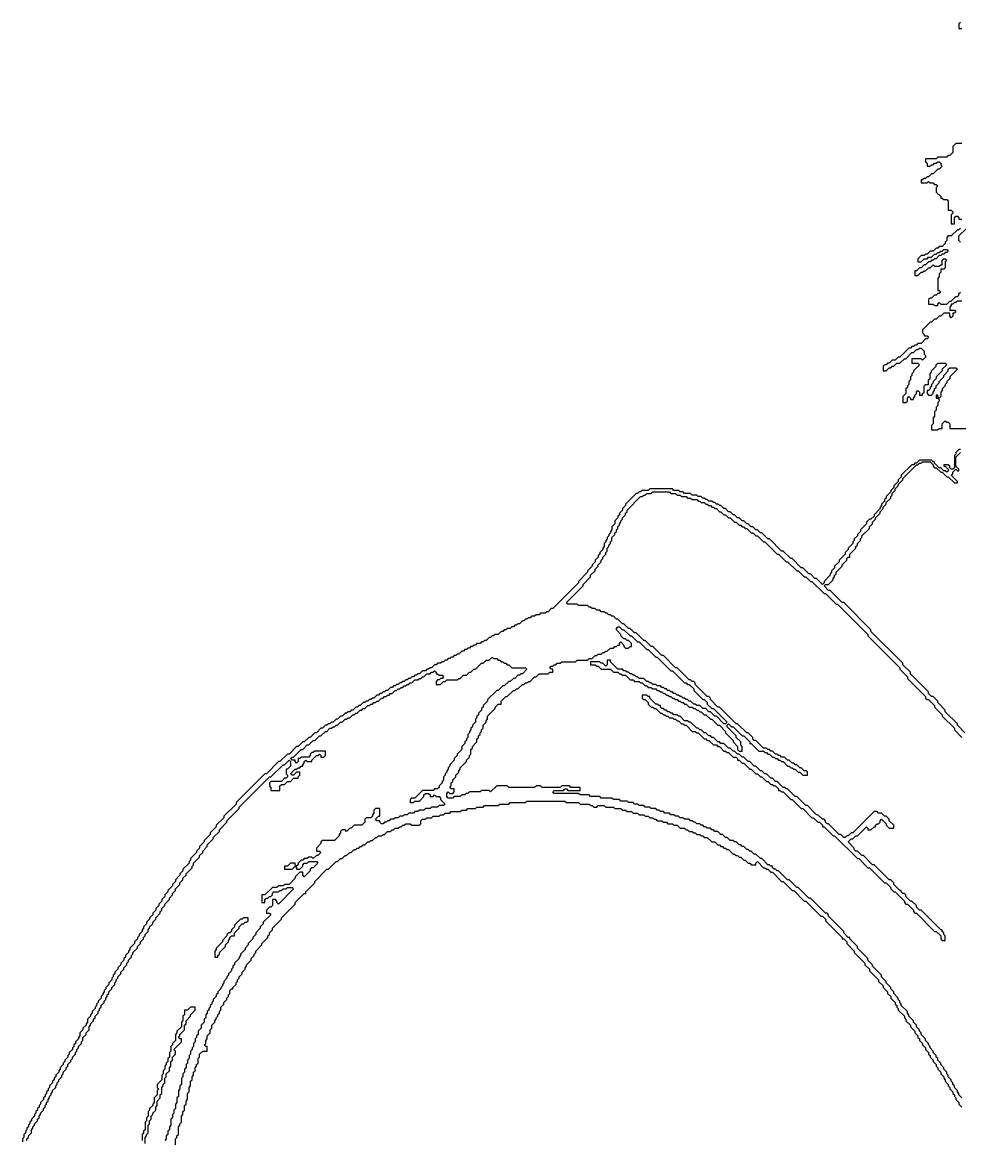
# Model space of a CAD drawing. Header units: metres. Extents: x 0 to 100, y 0 to 129.
# Drawn here: x 16.15 to 31.61, y 99.54 to 117.98 of the extents above; entities that cross this region are included whole.
import ezdxf

# ---------------------------------------------------------------- set-up
doc = ezdxf.new("R2010")
doc.units = ezdxf.units.M

msp = doc.modelspace()

# ---------------------------------------------------------------- linework, layer by layer
for points in [[(31.625, 117.975), (31.6, 117.95), (31.6, 117.875), (31.65, 117.875)], [(31.65, 115.975), (31.55, 115.975), (31.5, 115.925), (31.5, 115.825), (31.45, 115.775), (31.425, 115.775), (31.4, 115.75), (31.25, 115.75), (31.225, 115.725), (31.05, 115.725), (31.05, 115.675), (31.075, 115.65), (31.075, 115.6), (31.125, 115.6), (31.15, 115.625), (31.175, 115.625), (31.2, 115.65), (31.225, 115.65), (31.25, 115.675), (31.275, 115.675), (31.3, 115.65), (31.3, 115.625), (31.325, 115.6), (31.275, 115.55), (31.25, 115.55), (31.175, 115.475), (31.15, 115.475), (31.1, 115.425), (31.075, 115.425), (31.05, 115.4), (31.025, 115.4), (31, 115.375), (30.975, 115.375), (30.975, 115.325), (31.075, 115.325), (31.1, 115.35), (31.125, 115.325), (31.175, 115.325), (31.2, 115.3), (31.225, 115.3), (31.25, 115.275), (31.225, 115.25), (31.225, 115.175), (31.3, 115.1), (31.3, 115.075), (31.325, 115.075), (31.35, 115.05), (31.4, 115.05), (31.425, 115.025), (31.425, 114.875), (31.475, 114.875), (31.5, 114.85), (31.5, 114.825), (31.475, 114.8), (31.475, 114.65), (31.525, 114.65), (31.525, 114.75), (31.55, 114.775), (31.575, 114.775), (31.6, 114.75), (31.6, 114.725), (31.65, 114.725)], [(31.625, 114.575), (31.6, 114.55), (31.575, 114.55), (31.475, 114.45), (31.425, 114.45), (31.4, 114.425), (31.4, 114.375), (31.375, 114.35), (31.375, 114.325), (31.325, 114.275), (31.275, 114.275), (31.25, 114.25), (31.225, 114.25), (31.175, 114.2), (31.125, 114.2), (31.075, 114.15), (31.05, 114.15), (31.025, 114.125), (30.975, 114.125), (30.925, 114.075), (30.925, 114.025), (30.975, 114.025), (31.025, 114.075), (31.075, 114.075), (31.1, 114.1), (31.15, 114.1), (31.2, 114.15), (31.225, 114.15), (31.25, 114.175), (31.275, 114.175), (31.3, 114.2), (31.325, 114.2), (31.35, 114.225), (31.4, 114.225), (31.425, 114.2), (31.4, 114.175), (31.375, 114.175), (31.35, 114.15), (31.325, 114.15), (31.3, 114.125), (31.275, 114.125), (31.225, 114.075), (31.2, 114.075), (31.175, 114.05), (31.15, 114.05), (31.125, 114.025), (31.1, 114.025), (31.05, 113.975), (31.025, 113.975), (30.975, 113.925), (30.95, 113.925), (30.9, 113.875), (30.875, 113.875), (30.875, 113.8), (30.925, 113.8), (30.975, 113.85), (31, 113.85), (31.025, 113.875), (31.05, 113.875), (31.1, 113.925), (31.125, 113.925), (31.175, 113.975), (31.2, 113.95), (31.275, 113.95), (31.3, 113.975), (31.325, 113.975), (31.325, 114.05), (31.35, 114.075), (31.375, 114.075), (31.4, 114.05), (31.375, 114.025), (31.375, 113.925), (31.35, 113.9), (31.3, 113.9), (31.3, 113.85), (31.275, 113.825), (31.275, 113.775), (31.25, 113.75), (31.25, 113.55), (31.275, 113.55), (31.3, 113.525), (31.275, 113.5), (31.25, 113.5), (31.225, 113.475), (31.2, 113.475), (31.15, 113.425), (31.125, 113.425), (31.1, 113.4), (31.1, 113.325), (31.175, 113.325), (31.2, 113.3), (31.25, 113.3), (31.25, 113.325), (31.275, 113.35), (31.3, 113.325), (31.4, 113.325), (31.45, 113.375), (31.475, 113.375), (31.55, 113.45), (31.575, 113.45), (31.6, 113.475), (31.6, 113.5), (31.625, 113.525)], [(31.625, 114.35), (31.6, 114.375), (31.6, 114.45), (31.725, 114.575)], [(31.65, 113.375), (31.575, 113.375), (31.55, 113.35), (31.525, 113.35), (31.5, 113.325), (31.475, 113.325), (31.475, 113.3), (31.45, 113.275), (31.45, 113.225), (31.525, 113.225), (31.55, 113.2), (31.525, 113.175), (31.5, 113.175), (31.5, 113.125), (31.475, 113.1), (31.45, 113.125), (31.45, 113.175), (31.35, 113.175), (31.3, 113.125), (31.275, 113.125), (31.225, 113.075), (31.2, 113.075), (31.15, 113.025), (31.125, 113.025), (31, 112.9), (31, 112.85), (31.025, 112.825), (31.025, 112.8), (31.075, 112.8), (31.1, 112.775), (31.075, 112.75), (31.05, 112.75), (30.975, 112.675), (30.925, 112.675), (30.9, 112.65), (30.875, 112.65), (30.85, 112.625), (30.825, 112.625), (30.8, 112.6), (30.775, 112.6), (30.625, 112.45), (30.6, 112.45), (30.55, 112.4), (30.5, 112.4), (30.45, 112.35), (30.425, 112.35), (30.4, 112.325), (30.375, 112.325), (30.35, 112.3), (30.35, 112.225), (30.4, 112.225), (30.45, 112.275), (30.475, 112.275), (30.5, 112.3), (30.525, 112.3), (30.575, 112.35), (30.625, 112.35), (30.7, 112.425), (30.725, 112.425), (30.825, 112.525), (30.85, 112.525), (30.9, 112.575), (30.925, 112.575), (30.95, 112.6), (30.975, 112.6), (31.025, 112.55), (31.025, 112.5), (31.05, 112.475), (31.05, 112.45), (31, 112.4), (30.975, 112.425), (30.825, 112.425), (30.825, 112.35), (30.925, 112.35), (30.95, 112.325), (30.85, 112.225), (30.85, 112.2), (30.825, 112.175), (30.825, 112.15), (30.8, 112.125), (30.8, 112.075), (30.775, 112.05), (30.775, 112), (30.75, 111.975), (30.75, 111.95), (30.725, 111.925), (30.725, 111.85), (30.675, 111.8), (30.675, 111.7), (30.725, 111.7), (30.75, 111.725), (30.75, 111.775), (30.775, 111.8), (30.8, 111.775), (30.8, 111.75), (30.85, 111.75), (30.85, 111.775), (30.875, 111.8), (30.875, 111.825), (30.9, 111.85), (30.9, 111.875), (30.925, 111.9), (30.95, 111.875), (30.95, 111.825), (31, 111.825), (31, 111.85), (31.025, 111.875), (31.025, 111.975), (31.05, 112), (31.1, 112), (31.1, 112.075), (31.125, 112.1), (31.125, 112.175), (31.15, 112.2), (31.15, 112.225), (31.225, 112.3), (31.225, 112.325), (31.25, 112.35), (31.375, 112.35), (31.4, 112.325), (31.325, 112.25), (31.325, 112.225), (31.225, 112.125), (31.225, 112.1), (31.175, 112.05), (31.175, 112.025), (31.15, 112), (31.15, 111.975), (31.125, 111.95), (31.125, 111.925), (31.1, 111.9), (31.075, 111.9), (31.075, 111.85), (31.1, 111.825), (31.15, 111.825), (31.175, 111.85), (31.175, 111.875), (31.2, 111.9), (31.2, 111.925), (31.225, 111.95), (31.225, 111.975), (31.275, 112.025), (31.275, 112.05), (31.35, 112.125), (31.35, 112.15), (31.425, 112.225), (31.425, 112.25), (31.45, 112.275), (31.55, 112.275), (31.575, 112.25), (31.45, 112.125), (31.45, 112.1), (31.4, 112.05), (31.4, 112.025), (31.375, 112), (31.375, 111.975), (31.325, 111.925), (31.325, 111.9), (31.3, 111.875), (31.3, 111.8), (31.275, 111.775), (31.25, 111.8), (31.25, 111.825), (31.225, 111.825), (31.225, 111.775), (31.25, 111.775), (31.275, 111.75), (31.275, 111.725), (31.25, 111.7), (31.25, 111.65), (31.225, 111.625), (31.225, 111.575), (31.2, 111.55), (31.2, 111.475), (31.175, 111.45), (31.175, 111.35), (31.15, 111.325), (31.15, 111.25), (31.25, 111.25), (31.275, 111.275), (31.325, 111.275), (31.325, 111.35), (31.375, 111.4), (31.4, 111.375), (31.425, 111.375), (31.45, 111.35), (31.45, 111.275), (31.725, 111.275)], [(31.6, 110.925), (31.55, 110.875), (31.55, 110.85), (31.525, 110.825), (31.525, 110.625), (31.5, 110.6), (31.475, 110.6), (31.45, 110.625), (31.45, 110.65), (31.425, 110.675), (31.35, 110.675), (31.35, 110.65), (31.375, 110.65), (31.425, 110.6), (31.425, 110.575), (31.4, 110.55), (31.375, 110.575), (31.35, 110.575), (31.3, 110.625), (31.275, 110.625), (31.2, 110.7), (31.2, 110.725), (31.175, 110.725), (31.15, 110.75), (30.95, 110.75), (30.9, 110.7), (30.875, 110.7), (30.85, 110.675), (30.825, 110.675), (30.65, 110.5), (30.65, 110.475), (30.6, 110.425), (30.6, 110.4), (30.525, 110.325), (30.525, 110.3), (30.475, 110.25), (30.475, 110.225), (30.4, 110.15), (30.4, 110.125), (30.375, 110.1), (30.375, 110.075), (30.325, 110.025), (30.325, 110), (30.3, 109.975), (30.3, 109.95), (30.2, 109.85), (30.2, 109.825), (30.15, 109.775), (30.125, 109.775), (30.075, 109.725), (30.075, 109.7), (29.975, 109.6), (29.975, 109.575), (29.925, 109.525), (29.925, 109.5), (29.875, 109.45), (29.875, 109.425), (29.85, 109.4), (29.85, 109.375), (29.775, 109.3), (29.775, 109.275), (29.725, 109.225), (29.725, 109.2), (29.625, 109.1), (29.625, 109.075), (29.55, 109), (29.55, 108.975), (29.5, 108.925), (29.5, 108.9), (29.475, 108.875), (29.475, 108.85), (29.375, 108.75), (29.375, 108.725), (29.35, 108.7), (29.25, 108.8), (29.225, 108.8), (29.15, 108.875), (29.125, 108.875), (29.025, 108.975), (29, 108.975), (28.85, 109.125), (28.825, 109.125), (28.7, 109.25), (28.675, 109.25), (28.475, 109.45), (28.45, 109.45), (28.35, 109.55), (28.325, 109.55), (28.275, 109.6), (28.25, 109.6), (28.2, 109.65), (28.175, 109.65), (28.125, 109.7), (28.1, 109.7), (28.05, 109.75), (28.025, 109.75), (27.975, 109.8), (27.95, 109.8), (27.9, 109.85), (27.875, 109.85), (27.825, 109.9), (27.8, 109.9), (27.75, 109.95), (27.725, 109.95), (27.675, 110), (27.65, 110), (27.625, 110.025), (27.6, 110.025), (27.575, 110.05), (27.55, 110.05), (27.525, 110.075), (27.475, 110.075), (27.45, 110.1), (27.425, 110.1), (27.4, 110.125), (27.375, 110.125), (27.35, 110.15), (27.3, 110.15), (27.275, 110.175), (27.2, 110.175), (27.175, 110.2), (27.075, 110.2), (27.05, 110.225), (27, 110.225), (26.975, 110.25), (26.9, 110.25), (26.875, 110.275), (26.5, 110.275), (26.475, 110.25), (26.375, 110.25), (26.35, 110.225), (26.325, 110.225), (26.3, 110.2), (26.275, 110.2), (26.1, 110.025), (26.1, 110), (26.05, 109.95), (26.05, 109.925), (26, 109.875), (26, 109.85), (25.975, 109.825), (25.975, 109.8), (25.925, 109.75), (25.925, 109.7), (25.875, 109.65), (25.875, 109.6), (25.85, 109.575), (25.85, 109.55), (25.825, 109.525), (25.825, 109.5), (25.8, 109.475), (25.8, 109.45), (25.775, 109.425), (25.775, 109.4), (25.75, 109.375), (25.75, 109.325), (25.725, 109.3), (25.725, 109.275), (25.675, 109.225), (25.675, 109.2), (25.65, 109.175), (25.65, 109.15), (25.6, 109.1), (25.6, 109.075), (25.55, 109.025), (25.55, 109), (25.475, 108.925), (25.475, 108.9), (25.325, 108.75), (25.325, 108.725), (24.9, 108.3), (24.875, 108.3), (24.825, 108.25), (24.8, 108.25), (24.775, 108.225), (24.7, 108.225), (24.675, 108.2), (24.625, 108.2), (24.6, 108.175), (24.55, 108.175), (24.525, 108.15), (24.5, 108.15), (24.475, 108.125), (24.45, 108.125), (24.425, 108.1), (24.4, 108.1), (24.35, 108.05), (24.325, 108.05), (24.3, 108.025), (24.275, 108.025), (24.25, 108), (24.225, 108), (24.2, 107.975), (24.15, 107.975), (24.125, 107.95), (24.1, 107.95), (24.075, 107.925), (24.05, 107.925), (24, 107.875), (23.95, 107.875), (23.925, 107.85), (23.9, 107.85), (23.875, 107.825), (23.85, 107.825), (23.8, 107.775), (23.775, 107.775), (23.75, 107.75), (23.725, 107.75), (23.7, 107.725), (23.65, 107.725), (23.625, 107.7), (23.6, 107.7), (23.575, 107.675), (23.55, 107.675), (23.525, 107.65), (23.5, 107.65), (23.475, 107.625), (23.45, 107.625), (23.425, 107.6), (23.4, 107.6), (23.35, 107.55), (23.325, 107.55), (23.3, 107.525), (23.275, 107.525), (23.25, 107.5), (23.225, 107.5), (23.2, 107.475), (23.175, 107.475), (23.15, 107.45), (23.125, 107.45), (23.1, 107.425), (23.075, 107.425), (23.05, 107.4), (23, 107.4), (22.975, 107.375), (22.95, 107.375), (22.9, 107.325), (22.875, 107.325), (22.85, 107.3), (22.825, 107.3), (22.8, 107.275), (22.75, 107.275), (22.7, 107.225), (22.675, 107.225), (22.65, 107.2), (22.625, 107.2), (22.6, 107.175), (22.575, 107.175), (22.55, 107.15), (22.525, 107.15), (22.5, 107.125), (22.475, 107.125), (22.45, 107.1), (22.425, 107.1), (22.4, 107.075), (22.375, 107.075), (22.35, 107.05), (22.325, 107.05), (22.3, 107.025), (22.275, 107.025), (22.25, 107), (22.225, 107), (22.175, 106.95), (22.15, 106.95), (22.125, 106.925), (22.1, 106.925), (22.075, 106.9), (22.05, 106.9), (22.025, 106.875), (22, 106.875), (21.95, 106.825), (21.925, 106.825), (21.9, 106.8), (21.875, 106.8), (21.85, 106.775), (21.825, 106.775), (21.8, 106.75), (21.775, 106.75), (21.725, 106.7), (21.7, 106.7), (21.675, 106.675), (21.65, 106.675), (21.6, 106.625), (21.575, 106.625), (21.55, 106.6), (21.525, 106.6), (21.5, 106.575), (21.475, 106.575), (21.425, 106.525), (21.4, 106.525), (21.35, 106.475), (21.325, 106.475), (21.275, 106.425), (21.25, 106.425), (21.225, 106.4), (21.2, 106.4), (21.175, 106.375), (21.15, 106.375), (21.1, 106.325), (21.075, 106.325), (21, 106.25), (20.975, 106.25), (20.9, 106.175), (20.875, 106.175), (20.8, 106.1), (20.775, 106.1), (20.7, 106.025), (20.675, 106.025), (20.55, 105.9), (20.525, 105.9), (20.4, 105.775), (20.375, 105.775), (20.175, 105.575), (20.15, 105.575), (19.675, 105.1), (19.675, 105.075), (19.475, 104.875), (19.475, 104.85), (19.35, 104.725), (19.35, 104.7), (19.25, 104.6), (19.25, 104.575), (19.15, 104.475), (19.15, 104.45), (19.075, 104.375), (19.075, 104.35), (19.025, 104.3), (19.025, 104.275), (18.925, 104.175), (18.925, 104.15), (18.9, 104.125), (18.9, 104.1), (18.8, 104), (18.8, 103.975), (18.75, 103.925), (18.75, 103.9), (18.675, 103.825), (18.675, 103.8), (18.625, 103.75), (18.625, 103.725), (18.55, 103.65), (18.55, 103.625), (18.5, 103.575), (18.5, 103.55), (18.45, 103.5), (18.45, 103.475), (18.4, 103.425), (18.4, 103.4), (18.35, 103.35), (18.35, 103.325), (18.3, 103.275), (18.3, 103.25), (18.25, 103.2), (18.25, 103.175), (18.2, 103.125), (18.2, 103.1), (18.15, 103.05), (18.15, 103.025), (18.125, 103), (18.125, 102.975), (18.075, 102.925), (18.075, 102.9), (18.05, 102.875), (18.05, 102.85), (18, 102.8), (18, 102.775), (17.925, 102.7), (17.925, 102.675), (17.9, 102.65), (17.9, 102.625), (17.85, 102.575), (17.85, 102.55), (17.825, 102.525), (17.825, 102.5), (17.775, 102.45), (17.775, 102.425), (17.725, 102.375), (17.725, 102.35), (17.675, 102.3), (17.675, 102.275), (17.65, 102.25), (17.65, 102.225), (17.625, 102.2), (17.625, 102.175), (17.575, 102.125), (17.575, 102.1), (17.525, 102.05), (17.525, 102.025), (17.5, 102), (17.5, 101.975), (17.475, 101.95), (17.475, 101.925), (17.45, 101.9), (17.45, 101.875), (17.4, 101.825), (17.4, 101.8), (17.375, 101.775), (17.375, 101.75), (17.35, 101.725), (17.35, 101.7), (17.3, 101.65), (17.3, 101.625), (17.275, 101.6), (17.275, 101.575), (17.225, 101.525), (17.225, 101.475), (17.2, 101.45), (17.2, 101.425), (17.15, 101.375), (17.15, 101.35), (17.1, 101.3), (17.1, 101.25), (17.075, 101.225), (17.075, 101.2), (17.025, 101.15), (17.025, 101.125), (17, 101.1), (17, 101.075), (16.975, 101.05), (16.975, 101.025), (16.925, 100.975), (16.925, 100.95), (16.9, 100.925), (16.9, 100.9), (16.85, 100.85), (16.85, 100.825), (16.825, 100.8), (16.825, 100.775), (16.775, 100.725), (16.775, 100.7), (16.75, 100.675), (16.75, 100.65), (16.7, 100.6), (16.7, 100.575), (16.675, 100.55), (16.675, 100.525), (16.65, 100.5), (16.65, 100.475), (16.6, 100.425), (16.6, 100.4), (16.575, 100.375), (16.575, 100.35), (16.55, 100.325), (16.55, 100.3), (16.525, 100.275), (16.525, 100.25), (16.5, 100.225), (16.5, 100.2), (16.45, 100.15), (16.45, 100.125), (16.425, 100.1), (16.425, 100.075), (16.4, 100.05), (16.4, 100.025), (16.375, 100), (16.375, 99.975), (16.35, 99.95), (16.35, 99.925), (16.3, 99.875), (16.3, 99.85), (16.275, 99.825), (16.275, 99.8), (16.25, 99.775), (16.25, 99.75), (16.225, 99.725), (16.225, 99.7), (16.2, 99.675), (16.2, 99.65), (16.175, 99.625), (16.175, 99.575), (16.15, 99.55), (16.15, 99.5)], [(31.7, 106.25), (31.575, 106.375), (31.575, 106.4), (31.375, 106.6), (31.375, 106.625), (31.25, 106.75), (31.25, 106.775), (31.175, 106.85), (31.15, 106.85), (31.1, 106.9), (31.1, 106.925), (30.8, 107.225), (30.8, 107.25), (30.675, 107.375), (30.675, 107.4), (30.15, 107.925), (30.15, 107.95), (29.7, 108.4), (29.675, 108.4), (29.475, 108.6), (29.45, 108.6), (29.375, 108.675), (29.4, 108.7), (29.45, 108.7), (29.525, 108.775), (29.525, 108.8), (29.55, 108.825), (29.55, 108.85), (29.575, 108.875), (29.575, 108.9), (29.675, 109), (29.675, 109.025), (29.75, 109.1), (29.75, 109.125), (29.775, 109.15), (29.8, 109.15), (29.8, 109.2), (29.9, 109.3), (29.9, 109.325), (29.925, 109.35), (29.925, 109.375), (29.975, 109.425), (29.975, 109.45), (30, 109.475), (30, 109.5), (30.125, 109.625), (30.125, 109.65), (30.175, 109.7), (30.175, 109.725), (30.225, 109.775), (30.225, 109.8), (30.3, 109.875), (30.3, 109.9), (30.35, 109.95), (30.35, 109.975), (30.4, 110.025), (30.4, 110.05), (30.475, 110.125), (30.475, 110.15), (30.5, 110.175), (30.5, 110.2), (30.55, 110.25), (30.55, 110.275), (30.6, 110.325), (30.6, 110.35), (30.675, 110.425), (30.675, 110.45), (30.9, 110.675), (30.925, 110.675), (30.95, 110.7), (30.975, 110.7), (31, 110.725), (31.125, 110.725), (31.175, 110.675), (31.175, 110.65), (31.2, 110.625), (31.225, 110.625), (31.3, 110.55), (31.325, 110.55), (31.4, 110.475), (31.425, 110.475), (31.525, 110.375), (31.575, 110.375), (31.575, 110.4), (31.475, 110.5), (31.5, 110.525), (31.5, 110.55), (31.55, 110.6), (31.575, 110.575), (31.6, 110.575), (31.6, 110.6), (31.55, 110.65), (31.55, 110.8), (31.625, 110.875)], [(31.625, 110.925), (31.6, 110.925)], [(31.65, 100.225), (31.6, 100.275), (31.6, 100.3), (31.575, 100.325), (31.575, 100.35), (31.525, 100.4), (31.525, 100.425), (31.5, 100.45), (31.5, 100.475), (31.475, 100.5), (31.475, 100.525), (31.425, 100.575), (31.425, 100.6), (31.4, 100.625), (31.4, 100.65), (31.35, 100.7), (31.35, 100.725), (31.3, 100.775), (31.3, 100.8), (31.25, 100.85), (31.25, 100.875), (31.225, 100.9), (31.225, 100.925), (31.175, 100.975), (31.175, 101), (31.125, 101.05), (31.125, 101.075), (31.1, 101.1), (31.1, 101.125), (31.05, 101.175), (31.05, 101.2), (30.975, 101.275), (30.975, 101.3), (30.95, 101.325), (30.95, 101.35), (30.9, 101.4), (30.9, 101.425), (30.85, 101.475), (30.85, 101.5), (30.775, 101.575), (30.775, 101.6), (30.75, 101.625), (30.75, 101.65), (30.65, 101.75), (30.65, 101.775), (30.625, 101.8), (30.625, 101.825), (30.6, 101.85), (30.6, 101.875), (30.525, 101.95), (30.525, 101.975), (30.475, 102.025), (30.475, 102.05), (30.4, 102.125), (30.4, 102.15), (30.325, 102.225), (30.325, 102.25), (30.175, 102.4), (30.175, 102.425), (30.1, 102.5), (30.1, 102.525), (29.925, 102.7), (29.925, 102.725), (29.8, 102.85), (29.8, 102.875), (29.775, 102.875), (29.7, 102.95), (29.7, 102.975), (29.45, 103.225), (29.45, 103.25), (29.425, 103.275), (29.4, 103.275), (29.15, 103.525), (29.125, 103.525), (28.95, 103.7), (28.925, 103.7), (28.8, 103.825), (28.775, 103.825), (28.625, 103.975), (28.6, 103.975), (28.575, 104), (28.55, 104), (28.525, 104.025), (28.525, 104.05), (28.5, 104.05), (28.475, 104.075), (28.45, 104.075), (28.35, 104.175), (28.325, 104.175), (28.25, 104.25), (28.225, 104.25), (28.175, 104.3), (28.15, 104.3), (28.125, 104.325), (28.1, 104.325), (28.05, 104.375), (28.025, 104.375), (28, 104.4), (27.975, 104.4), (27.925, 104.45), (27.9, 104.45), (27.875, 104.475), (27.825, 104.475), (27.775, 104.525), (27.75, 104.525), (27.7, 104.575), (27.675, 104.575), (27.625, 104.625), (27.575, 104.625), (27.55, 104.65), (27.525, 104.65), (27.5, 104.675), (27.45, 104.675), (27.425, 104.7), (27.4, 104.7), (27.375, 104.725), (27.35, 104.725), (27.325, 104.75), (27.275, 104.75), (27.25, 104.775), (27.225, 104.775), (27.2, 104.8), (27.175, 104.8), (27.15, 104.825), (27.075, 104.825), (27.05, 104.85), (27, 104.85), (26.975, 104.875), (26.925, 104.875), (26.9, 104.9), (26.85, 104.9), (26.825, 104.925), (26.75, 104.925), (26.725, 104.95), (26.675, 104.95), (26.65, 104.975), (26.625, 104.975), (26.6, 105), (26.525, 105), (26.5, 105.025), (26.425, 105.025), (26.4, 105.05), (26.325, 105.05), (26.3, 105.075), (26.25, 105.075), (26.225, 105.1), (26.15, 105.1), (26.125, 105.125), (26.025, 105.125), (26, 105.15), (25.9, 105.15), (25.875, 105.175), (25.7, 105.175), (25.675, 105.2), (25.525, 105.2), (25.5, 105.225), (25.35, 105.225), (25.325, 105.25), (24.925, 105.25), (24.9, 105.275), (24.925, 105.3), (25.075, 105.3), (25.1, 105.325), (25.125, 105.325), (25.15, 105.3), (25.35, 105.3), (25.35, 105.35), (25.2, 105.35), (25.175, 105.375), (25.05, 105.375), (25.025, 105.35), (24.725, 105.35), (24.7, 105.375), (24.625, 105.375), (24.6, 105.35), (24.175, 105.35), (24.15, 105.375), (23.975, 105.375), (23.875, 105.275), (23.85, 105.3), (23.725, 105.3), (23.7, 105.275), (23.525, 105.275), (23.5, 105.25), (23.475, 105.25), (23.45, 105.225), (23.4, 105.225), (23.375, 105.2), (23.275, 105.2), (23.25, 105.175), (23.175, 105.175), (23.15, 105.2), (23.15, 105.25), (23.175, 105.275), (23.2, 105.25), (23.25, 105.25), (23.275, 105.275), (23.275, 105.325), (23.225, 105.325), (23.2, 105.35), (23.225, 105.375), (23.225, 105.425), (23.25, 105.45), (23.25, 105.475), (23.3, 105.525), (23.3, 105.55), (23.35, 105.6), (23.35, 105.625), (23.375, 105.65), (23.375, 105.675), (23.475, 105.775), (23.475, 105.8), (23.525, 105.85), (23.525, 105.875), (23.55, 105.9), (23.55, 105.975), (23.575, 106), (23.575, 106.025), (23.65, 106.1), (23.65, 106.15), (23.675, 106.175), (23.675, 106.2), (23.7, 106.225), (23.7, 106.25), (23.725, 106.275), (23.725, 106.3), (23.75, 106.325), (23.75, 106.375), (23.8, 106.425), (23.8, 106.45), (23.825, 106.475), (23.825, 106.525), (23.95, 106.65), (23.95, 106.675), (24, 106.725), (24.05, 106.725), (24.05, 106.775), (24.125, 106.85), (24.15, 106.85), (24.25, 106.95), (24.275, 106.95), (24.3, 106.975), (24.325, 106.975), (24.4, 107.05), (24.425, 107.05), (24.45, 107.075), (24.475, 107.075), (24.5, 107.1), (24.525, 107.1), (24.6, 107.175), (24.625, 107.175), (24.675, 107.225), (24.825, 107.225), (24.85, 107.25), (24.9, 107.25), (24.9, 107.3), (24.875, 107.3), (24.85, 107.325), (24.875, 107.35), (24.9, 107.35), (24.925, 107.375), (24.95, 107.375), (24.975, 107.4), (25.025, 107.4), (25.05, 107.425), (25.275, 107.425), (25.3, 107.45), (25.475, 107.45), (25.5, 107.475), (25.55, 107.475), (25.6, 107.525), (25.625, 107.525), (25.65, 107.55), (25.7, 107.55), (25.725, 107.575), (25.75, 107.575), (25.775, 107.6), (25.8, 107.6), (25.85, 107.65), (25.9, 107.65), (25.925, 107.675), (25.95, 107.675), (25.975, 107.7), (26, 107.7), (26, 107.725), (26.025, 107.75), (26.075, 107.7), (26.075, 107.675), (26.1, 107.65), (26.15, 107.65), (26.175, 107.675), (26.2, 107.675), (26.2, 107.725), (26.15, 107.775), (26.125, 107.775), (26.1, 107.8), (26.075, 107.8), (26.025, 107.85), (26.025, 107.875), (25.95, 107.95), (25.95, 107.975), (25.975, 108), (26, 108), (26.05, 107.95), (26.075, 107.95), (26.175, 107.85), (26.2, 107.85), (26.3, 107.75), (26.325, 107.75), (26.45, 107.625), (26.475, 107.625), (26.6, 107.5), (26.625, 107.5), (26.85, 107.275), (26.875, 107.275), (27.075, 107.075), (27.1, 107.075), (27.125, 107.05), (27.15, 107.05), (27.225, 106.975), (27.225, 106.95), (27.375, 106.8), (27.4, 106.8), (27.45, 106.75), (27.45, 106.725), (27.525, 106.65), (27.55, 106.65), (27.775, 106.425), (27.75, 106.4), (27.725, 106.4), (27.6, 106.525), (27.575, 106.525), (27.5, 106.6), (27.475, 106.6), (27.425, 106.65), (27.375, 106.65), (27.325, 106.7), (27.275, 106.7), (27.25, 106.725), (27.225, 106.725), (27.175, 106.775), (27.15, 106.775), (27.125, 106.8), (27.1, 106.8), (27.075, 106.825), (27.05, 106.825), (27.025, 106.85), (27, 106.85), (26.975, 106.875), (26.95, 106.875), (26.925, 106.9), (26.9, 106.9), (26.875, 106.925), (26.85, 106.925), (26.825, 106.95), (26.8, 106.95), (26.775, 106.975), (26.75, 106.975), (26.725, 107), (26.7, 107), (26.675, 107.025), (26.625, 107.025), (26.6, 107.05), (26.55, 107.05), (26.525, 107.075), (26.5, 107.075), (26.475, 107.1), (26.45, 107.1), (26.4, 107.15), (26.325, 107.15), (26.3, 107.175), (26.275, 107.175), (26.25, 107.2), (26.225, 107.2), (26.2, 107.225), (26.175, 107.225), (26.15, 107.25), (26.125, 107.25), (26.1, 107.275), (26.075, 107.275), (26.05, 107.3), (25.975, 107.3), (25.85, 107.425), (25.85, 107.45), (25.8, 107.45), (25.8, 107.375), (25.775, 107.35), (25.725, 107.4), (25.7, 107.4), (25.675, 107.425), (25.525, 107.425), (25.525, 107.375), (25.6, 107.375), (25.625, 107.35), (25.65, 107.35), (25.7, 107.3), (25.85, 107.3), (25.9, 107.25), (25.975, 107.25), (26, 107.225), (26.025, 107.225), (26.05, 107.2), (26.1, 107.2), (26.175, 107.125), (26.225, 107.125), (26.25, 107.1), (26.325, 107.1), (26.35, 107.075), (26.375, 107.075), (26.425, 107.025), (26.45, 107.025), (26.475, 107), (26.525, 107), (26.55, 106.975), (26.6, 106.975), (26.625, 106.95), (26.65, 106.95), (26.675, 106.925), (26.7, 106.925), (26.725, 106.9), (26.75, 106.9), (26.775, 106.875), (26.8, 106.875), (26.825, 106.85), (26.85, 106.85), (26.875, 106.825), (26.9, 106.825), (26.925, 106.8), (26.95, 106.8), (26.975, 106.775), (27, 106.775), (27.025, 106.75), (27.05, 106.75), (27.075, 106.725), (27.1, 106.725), (27.15, 106.675), (27.2, 106.675), (27.225, 106.65), (27.25, 106.65), (27.275, 106.625), (27.3, 106.625), (27.325, 106.6), (27.35, 106.6), (27.4, 106.55), (27.425, 106.55), (27.5, 106.475), (27.525, 106.475), (27.625, 106.375), (27.65, 106.375), (27.75, 106.275), (27.75, 106.25), (27.875, 106.125), (27.875, 106.1), (27.95, 106.025), (27.95, 105.975), (27.975, 105.95), (28.025, 105.95), (28.025, 106.025), (28, 106.05), (28, 106.1), (27.925, 106.175), (27.925, 106.2), (27.775, 106.35), (27.775, 106.375), (27.8, 106.4), (27.85, 106.35), (27.875, 106.35), (28.025, 106.2), (28.05, 106.2), (28.15, 106.1), (28.15, 106.075), (28.175, 106.075), (28.3, 105.95), (28.375, 105.95), (28.4, 105.925), (28.425, 105.925), (28.45, 105.9), (28.475, 105.9), (28.525, 105.85), (28.55, 105.85), (28.575, 105.825), (28.6, 105.825), (28.625, 105.8), (28.65, 105.8), (28.675, 105.775), (28.7, 105.775), (28.775, 105.7), (28.8, 105.7), (28.825, 105.675), (28.85, 105.675), (28.875, 105.65), (28.9, 105.65), (28.95, 105.6), (28.975, 105.6), (29.025, 105.55), (29.1, 105.55), (29.1, 105.6), (29.075, 105.625), (29.05, 105.625), (29, 105.675), (28.975, 105.675), (28.925, 105.725), (28.9, 105.725), (28.875, 105.75), (28.85, 105.75), (28.8, 105.8), (28.775, 105.8), (28.725, 105.85), (28.675, 105.85), (28.65, 105.875), (28.625, 105.875), (28.6, 105.9), (28.575, 105.9), (28.525, 105.95), (28.5, 105.95), (28.475, 105.975), (28.45, 105.975), (28.425, 106), (28.375, 106), (28.25, 106.125), (28.225, 106.125), (28.2, 106.15), (28.2, 106.175), (28.125, 106.25), (28.1, 106.25), (27.95, 106.4), (27.925, 106.4), (27.65, 106.675), (27.625, 106.675), (27.5, 106.8), (27.5, 106.825), (27.475, 106.85), (27.45, 106.85), (27.25, 107.05), (27.25, 107.075), (27.225, 107.1), (27.2, 107.1), (27.175, 107.125), (27.15, 107.125), (26.95, 107.325), (26.925, 107.325), (26.725, 107.525), (26.7, 107.525), (26.55, 107.675), (26.525, 107.675), (26.425, 107.775), (26.4, 107.775), (26.275, 107.9), (26.25, 107.9), (26.175, 107.975), (26.15, 107.975), (26.075, 108.05), (26.05, 108.05), (25.975, 108.125), (25.95, 108.125), (25.9, 108.175), (25.875, 108.175), (25.85, 108.2), (25.825, 108.2), (25.8, 108.225), (25.775, 108.225), (25.75, 108.25), (25.7, 108.25), (25.675, 108.275), (25.625, 108.275), (25.6, 108.3), (25.55, 108.3), (25.525, 108.325), (25.5, 108.325), (25.475, 108.35), (25.325, 108.35), (25.3, 108.375), (25.15, 108.375), (25.125, 108.4), (25.4, 108.675), (25.4, 108.7), (25.525, 108.825), (25.525, 108.85), (25.6, 108.925), (25.6, 108.95), (25.65, 109), (25.65, 109.025), (25.7, 109.075), (25.7, 109.1), (25.725, 109.125), (25.725, 109.15), (25.775, 109.2), (25.775, 109.225), (25.8, 109.25), (25.8, 109.3), (25.825, 109.325), (25.825, 109.35), (25.85, 109.375), (25.85, 109.4), (25.875, 109.425), (25.875, 109.475), (25.925, 109.525), (25.925, 109.55), (25.95, 109.575), (25.95, 109.6), (25.975, 109.625), (25.975, 109.65), (26, 109.675), (26, 109.7), (26.025, 109.725), (26.025, 109.75), (26.05, 109.775), (26.05, 109.8), (26.1, 109.85), (26.1, 109.875), (26.125, 109.9), (26.125, 109.925), (26.35, 110.15), (26.375, 110.15), (26.4, 110.175), (26.425, 110.175), (26.45, 110.2), (26.525, 110.2), (26.55, 110.225), (26.825, 110.225), (26.85, 110.2), (26.925, 110.2), (26.95, 110.175), (27, 110.175), (27.025, 110.15), (27.1, 110.15), (27.125, 110.125), (27.175, 110.125), (27.2, 110.1), (27.275, 110.1), (27.3, 110.075), (27.325, 110.075), (27.35, 110.05), (27.4, 110.05), (27.425, 110.025), (27.45, 110.025), (27.475, 110), (27.5, 110), (27.525, 109.975), (27.55, 109.975), (27.575, 109.95), (27.6, 109.95), (27.65, 109.9), (27.675, 109.9), (27.725, 109.85), (27.75, 109.85), (27.8, 109.8), (27.825, 109.8), (27.9, 109.725), (27.925, 109.725), (27.975, 109.675), (28, 109.675), (28.025, 109.65), (28.05, 109.65), (28.075, 109.625), (28.1, 109.625), (28.175, 109.55), (28.2, 109.55), (28.25, 109.5), (28.275, 109.5), (28.375, 109.4), (28.4, 109.4), (28.6, 109.2), (28.625, 109.2), (28.75, 109.075), (28.775, 109.075), (28.925, 108.925), (28.95, 108.925), (29.05, 108.825), (29.075, 108.825), (29.15, 108.75), (29.175, 108.75), (29.375, 108.55), (29.4, 108.55), (29.575, 108.375), (29.6, 108.375), (30.1, 107.875), (30.1, 107.85), (30.625, 107.325), (30.625, 107.3), (30.75, 107.175), (30.75, 107.15), (31.05, 106.85), (31.05, 106.825), (31.075, 106.8), (31.1, 106.8), (31.2, 106.7), (31.2, 106.675), (31.325, 106.55), (31.325, 106.525), (31.525, 106.325), (31.525, 106.3), (31.65, 106.175)], [(16.225, 99.525), (16.225, 99.55), (16.25, 99.575), (16.25, 99.6), (16.3, 99.65), (16.3, 99.7), (16.325, 99.725), (16.325, 99.75), (16.35, 99.775), (16.35, 99.8), (16.4, 99.85), (16.4, 99.875), (16.425, 99.9), (16.425, 99.925), (16.45, 99.95), (16.45, 99.975), (16.5, 100.025), (16.5, 100.05), (16.525, 100.075), (16.525, 100.1), (16.55, 100.125), (16.55, 100.15), (16.575, 100.175), (16.575, 100.2), (16.6, 100.225), (16.6, 100.25), (16.625, 100.275), (16.625, 100.3), (16.65, 100.325), (16.65, 100.35), (16.7, 100.4), (16.7, 100.425), (16.725, 100.45), (16.725, 100.475), (16.75, 100.5), (16.75, 100.525), (16.8, 100.575), (16.8, 100.6), (16.825, 100.625), (16.825, 100.65), (16.875, 100.7), (16.875, 100.725), (16.9, 100.75), (16.9, 100.775), (16.95, 100.825), (16.95, 100.85), (16.975, 100.875), (16.975, 100.9), (17.025, 100.95), (17.025, 100.975), (17.05, 101), (17.05, 101.025), (17.075, 101.05), (17.075, 101.075), (17.125, 101.125), (17.125, 101.15), (17.15, 101.175), (17.15, 101.225), (17.2, 101.275), (17.2, 101.3), (17.25, 101.35), (17.25, 101.4), (17.275, 101.425), (17.275, 101.45), (17.325, 101.5), (17.325, 101.525), (17.35, 101.55), (17.35, 101.575), (17.4, 101.625), (17.4, 101.65), (17.425, 101.675), (17.425, 101.7), (17.45, 101.725), (17.45, 101.75), (17.5, 101.8), (17.5, 101.825), (17.525, 101.85), (17.525, 101.875), (17.55, 101.9), (17.55, 101.925), (17.575, 101.95), (17.575, 101.975), (17.625, 102.025), (17.625, 102.05), (17.675, 102.1), (17.675, 102.125), (17.7, 102.15), (17.7, 102.175), (17.725, 102.2), (17.725, 102.225), (17.775, 102.275), (17.775, 102.3), (17.825, 102.35), (17.825, 102.375), (17.875, 102.425), (17.875, 102.45), (17.9, 102.475), (17.9, 102.5), (17.95, 102.55), (17.95, 102.575), (17.975, 102.6), (17.975, 102.625), (18.05, 102.7), (18.05, 102.725), (18.1, 102.775), (18.1, 102.8), (18.15, 102.85), (18.15, 102.875), (18.175, 102.9), (18.175, 102.925), (18.225, 102.975), (18.225, 103), (18.25, 103.025), (18.25, 103.05), (18.3, 103.1), (18.3, 103.125), (18.35, 103.175), (18.35, 103.2), (18.425, 103.275), (18.425, 103.3), (18.45, 103.325), (18.45, 103.35), (18.5, 103.4), (18.5, 103.425), (18.575, 103.5), (18.575, 103.525), (18.625, 103.575), (18.625, 103.6), (18.675, 103.65), (18.675, 103.675), (18.75, 103.75), (18.75, 103.775), (18.8, 103.825), (18.8, 103.85), (18.85, 103.9), (18.85, 103.925), (18.95, 104.025), (18.95, 104.05), (18.975, 104.075), (18.975, 104.1), (19.075, 104.2), (19.075, 104.225), (19.125, 104.275), (19.125, 104.3), (19.2, 104.375), (19.2, 104.4), (19.3, 104.5), (19.3, 104.525), (19.4, 104.625), (19.4, 104.65), (19.525, 104.775), (19.525, 104.8), (19.725, 105), (19.725, 105.025), (20.225, 105.525), (20.25, 105.525), (20.45, 105.725), (20.475, 105.725), (20.55, 105.8), (20.575, 105.775), (20.575, 105.7), (20.525, 105.65), (20.5, 105.65), (20.5, 105.575), (20.525, 105.55), (20.525, 105.525), (20.5, 105.5), (20.475, 105.5), (20.425, 105.45), (20.25, 105.45), (20.225, 105.425), (20.225, 105.375), (20.25, 105.35), (20.25, 105.3), (20.4, 105.3), (20.4, 105.375), (20.425, 105.4), (20.475, 105.4), (20.525, 105.45), (20.575, 105.45), (20.625, 105.5), (20.7, 105.5), (20.7, 105.525), (20.725, 105.55), (20.725, 105.6), (20.675, 105.6), (20.625, 105.55), (20.6, 105.55), (20.575, 105.575), (20.65, 105.65), (20.675, 105.65), (20.7, 105.675), (20.725, 105.675), (20.75, 105.7), (20.775, 105.7), (20.775, 105.725), (20.8, 105.75), (20.8, 105.775), (20.825, 105.8), (20.85, 105.775), (20.925, 105.775), (20.925, 105.8), (21, 105.875), (21.025, 105.875), (21.05, 105.9), (21.075, 105.875), (21.075, 105.85), (21.125, 105.85), (21.15, 105.875), (21.15, 105.95), (20.975, 105.95), (20.95, 105.925), (20.925, 105.925), (20.9, 105.9), (20.9, 105.875), (20.875, 105.85), (20.75, 105.85), (20.725, 105.825), (20.7, 105.825), (20.7, 105.775), (20.675, 105.75), (20.65, 105.775), (20.65, 105.8), (20.6, 105.8), (20.575, 105.825), (20.6, 105.85), (20.625, 105.85), (20.75, 105.975), (20.775, 105.975), (20.85, 106.05), (20.875, 106.05), (20.95, 106.125), (20.975, 106.125), (21.05, 106.2), (21.075, 106.2), (21.15, 106.275), (21.175, 106.275), (21.225, 106.325), (21.25, 106.325), (21.275, 106.35), (21.3, 106.35), (21.325, 106.375), (21.35, 106.375), (21.4, 106.425), (21.425, 106.425), (21.475, 106.475), (21.5, 106.475), (21.525, 106.5), (21.55, 106.5), (21.6, 106.55), (21.625, 106.55), (21.65, 106.575), (21.675, 106.575), (21.725, 106.625), (21.75, 106.625), (21.775, 106.65), (21.8, 106.65), (21.85, 106.7), (21.875, 106.7), (21.9, 106.725), (21.925, 106.725), (21.95, 106.75), (21.975, 106.75), (22, 106.775), (22.025, 106.775), (22.075, 106.825), (22.1, 106.825), (22.125, 106.85), (22.15, 106.85), (22.175, 106.875), (22.2, 106.875), (22.225, 106.9), (22.25, 106.9), (22.3, 106.95), (22.325, 106.95), (22.35, 106.975), (22.375, 106.975), (22.4, 107), (22.425, 107), (22.45, 107.025), (22.475, 107.025), (22.5, 107.05), (22.525, 107.05), (22.55, 107.075), (22.575, 107.075), (22.625, 107.125), (22.675, 107.125), (22.7, 107.15), (22.725, 107.15), (22.75, 107.175), (22.775, 107.175), (22.825, 107.225), (22.875, 107.225), (22.9, 107.25), (22.925, 107.25), (22.95, 107.275), (22.975, 107.25), (22.975, 107.225), (23, 107.225), (23.025, 107.2), (23.075, 107.2), (23.1, 107.175), (23.075, 107.15), (23.05, 107.15), (23.025, 107.125), (23, 107.125), (22.975, 107.1), (22.975, 107.05), (23.05, 107.05), (23.1, 107.1), (23.125, 107.1), (23.15, 107.125), (23.325, 107.125), (23.35, 107.15), (23.375, 107.15), (23.425, 107.2), (23.475, 107.2), (23.525, 107.25), (23.55, 107.25), (23.6, 107.3), (23.625, 107.3), (23.725, 107.4), (23.75, 107.4), (23.8, 107.45), (23.85, 107.45), (23.9, 107.5), (23.925, 107.475), (23.975, 107.475), (24, 107.45), (24.025, 107.45), (24.05, 107.425), (24.075, 107.425), (24.1, 107.4), (24.125, 107.4), (24.15, 107.375), (24.175, 107.375), (24.225, 107.325), (24.45, 107.325), (24.475, 107.3), (24.4, 107.225), (24.375, 107.225), (24.35, 107.2), (24.325, 107.2), (24.275, 107.15), (24.25, 107.15), (24.2, 107.1), (24.175, 107.1), (24.1, 107.025), (24.075, 107.025), (24, 106.95), (23.975, 106.95), (23.825, 106.8), (23.825, 106.775), (23.75, 106.7), (23.75, 106.675), (23.725, 106.65), (23.725, 106.625), (23.675, 106.575), (23.675, 106.55), (23.65, 106.525), (23.65, 106.5), (23.625, 106.475), (23.625, 106.425), (23.575, 106.375), (23.575, 106.35), (23.55, 106.325), (23.55, 106.3), (23.525, 106.275), (23.525, 106.25), (23.5, 106.225), (23.5, 106.175), (23.475, 106.15), (23.475, 106.125), (23.45, 106.1), (23.45, 106.075), (23.4, 106.025), (23.4, 105.975), (23.325, 105.9), (23.325, 105.875), (23.275, 105.825), (23.275, 105.8), (23.2, 105.725), (23.2, 105.7), (23.175, 105.675), (23.175, 105.65), (23.15, 105.625), (23.15, 105.6), (23.125, 105.575), (23.125, 105.55), (23.1, 105.525), (23.1, 105.475), (23.075, 105.45), (23.075, 105.425), (23.025, 105.375), (23.025, 105.35), (23, 105.325), (22.95, 105.325), (22.925, 105.3), (22.75, 105.3), (22.625, 105.175), (22.575, 105.175), (22.55, 105.15), (22.55, 105.1), (22.6, 105.1), (22.625, 105.125), (22.7, 105.125), (22.775, 105.2), (22.775, 105.225), (22.8, 105.25), (22.85, 105.25), (22.875, 105.225), (22.875, 105.2), (22.925, 105.2), (22.95, 105.225), (22.975, 105.2), (23.025, 105.2), (23.05, 105.175), (23.05, 105.15), (23.125, 105.075), (23.1, 105.05), (23.025, 105.05), (23, 105.025), (22.9, 105.025), (22.875, 105), (22.8, 105), (22.775, 104.975), (22.7, 104.975), (22.675, 104.95), (22.625, 104.95), (22.6, 104.925), (22.525, 104.925), (22.5, 104.9), (22.45, 104.9), (22.425, 104.875), (22.375, 104.875), (22.35, 104.85), (22.3, 104.85), (22.275, 104.825), (22.225, 104.825), (22.2, 104.8), (22.175, 104.8), (22.15, 104.775), (22.125, 104.775), (22.1, 104.75), (22.075, 104.75), (22.05, 104.775), (22.05, 104.8), (22, 104.8), (21.975, 104.825), (22.025, 104.875), (22.05, 104.875), (22.05, 105), (21.975, 105), (21.95, 104.975), (21.95, 104.925), (21.925, 104.9), (21.925, 104.875), (21.9, 104.85), (21.825, 104.85), (21.8, 104.825), (21.8, 104.775), (21.75, 104.725), (21.625, 104.725), (21.575, 104.675), (21.55, 104.675), (21.5, 104.625), (21.475, 104.65), (21.425, 104.65), (21.4, 104.625), (21.4, 104.6), (21.375, 104.575), (21.375, 104.55), (21.3, 104.475), (21.1, 104.475), (21.075, 104.45), (21.075, 104.425), (21, 104.35), (21, 104.3), (21.05, 104.3), (21.075, 104.275), (21.025, 104.225), (21, 104.225), (20.95, 104.175), (20.925, 104.2), (20.875, 104.2), (20.85, 104.175), (20.8, 104.175), (20.775, 104.15), (20.75, 104.15), (20.7, 104.1), (20.7, 104.075), (20.675, 104.05), (20.65, 104.075), (20.65, 104.1), (20.575, 104.1), (20.525, 104.05), (20.475, 104.05), (20.475, 104), (20.6, 104), (20.65, 104.05), (20.675, 104.025), (20.675, 104), (20.725, 104), (20.775, 104.05), (20.775, 104.075), (20.8, 104.1), (20.85, 104.1), (20.875, 104.125), (21, 104.125), (21.025, 104.1), (20.95, 104.025), (20.925, 104.025), (20.9, 104), (20.9, 103.975), (20.8, 103.875), (20.775, 103.9), (20.775, 103.95), (20.725, 103.95), (20.65, 103.875), (20.65, 103.85), (20.55, 103.75), (20.475, 103.75), (20.45, 103.725), (20.375, 103.725), (20.35, 103.7), (20.275, 103.7), (20.15, 103.575), (20.1, 103.575), (20.1, 103.45), (20.15, 103.45), (20.15, 103.5), (20.175, 103.525), (20.2, 103.525), (20.225, 103.55), (20.25, 103.55), (20.275, 103.575), (20.275, 103.6), (20.3, 103.625), (20.375, 103.625), (20.4, 103.65), (20.425, 103.65), (20.45, 103.675), (20.5, 103.675), (20.525, 103.7), (20.6, 103.7), (20.625, 103.675), (20.375, 103.425), (20.35, 103.45), (20.35, 103.475), (20.325, 103.5), (20.275, 103.5), (20.275, 103.4), (20.25, 103.375), (20.225, 103.375), (20.175, 103.325), (20.175, 103.275), (20.225, 103.275), (20.25, 103.25), (20.125, 103.125), (20.125, 103.1), (20.075, 103.05), (20.075, 103.025), (20, 102.95), (20, 102.925), (19.95, 102.875), (19.95, 102.85), (19.875, 102.775), (19.875, 102.75), (19.825, 102.7), (19.825, 102.675), (19.75, 102.6), (19.75, 102.575), (19.725, 102.55), (19.725, 102.525), (19.65, 102.45), (19.65, 102.425), (19.625, 102.4), (19.625, 102.375), (19.6, 102.35), (19.6, 102.325), (19.55, 102.275), (19.55, 102.25), (19.525, 102.225), (19.525, 102.2), (19.475, 102.15), (19.475, 102.125), (19.45, 102.1), (19.45, 102.075), (19.425, 102.05), (19.425, 102.025), (19.375, 101.975), (19.375, 101.95), (19.35, 101.925), (19.35, 101.9), (19.3, 101.85), (19.3, 101.825), (19.275, 101.8), (19.275, 101.775), (19.25, 101.75), (19.25, 101.725), (19.225, 101.7), (19.225, 101.675), (19.2, 101.65), (19.2, 101.625), (19.175, 101.6), (19.175, 101.55), (19.15, 101.525), (19.15, 101.475), (19.1, 101.425), (19.1, 101.375), (19.05, 101.325), (19.05, 101.275), (19.025, 101.25), (19.025, 101.225), (19, 101.2), (19, 101.15), (18.975, 101.125), (18.975, 101.075), (18.95, 101.05), (18.95, 101.025), (18.925, 101), (18.925, 100.95), (18.9, 100.925), (18.9, 100.875), (18.875, 100.85), (18.875, 100.8), (18.85, 100.775), (18.85, 100.725), (18.825, 100.7), (18.825, 100.65), (18.8, 100.625), (18.8, 100.575), (18.775, 100.55), (18.775, 100.45), (18.75, 100.425), (18.75, 100.375), (18.725, 100.35), (18.725, 100.25), (18.7, 100.225), (18.7, 100.15), (18.675, 100.125), (18.675, 100.05), (18.65, 100.025), (18.65, 99.975), (18.625, 99.95), (18.625, 99.9), (18.6, 99.875), (18.6, 99.775), (18.575, 99.75), (18.575, 99.7), (18.55, 99.675), (18.55, 99.625), (18.525, 99.6), (18.525, 99.55), (18.5, 99.525)], [(26.375, 106.875), (26.375, 106.825), (26.4, 106.8), (26.425, 106.8), (26.475, 106.75), (26.475, 106.725), (26.525, 106.675), (26.55, 106.675), (26.575, 106.65), (26.6, 106.65), (26.675, 106.575), (26.7, 106.575), (26.725, 106.55), (26.75, 106.55), (26.775, 106.525), (26.8, 106.525), (26.825, 106.5), (26.875, 106.5), (26.9, 106.475), (26.925, 106.475), (26.95, 106.45), (26.975, 106.45), (27.025, 106.4), (27.05, 106.4), (27.075, 106.375), (27.1, 106.375), (27.2, 106.275), (27.25, 106.275), (27.275, 106.25), (27.3, 106.25), (27.4, 106.15), (27.425, 106.15), (27.45, 106.125), (27.475, 106.125), (27.55, 106.05), (27.6, 106.05), (27.625, 106.025), (27.65, 106.025), (27.725, 105.95), (27.75, 105.95), (27.775, 105.925), (27.8, 105.925), (27.875, 105.85), (27.925, 105.85), (27.95, 105.825), (27.95, 105.8), (27.975, 105.8), (28.025, 105.75), (28.05, 105.75), (28.15, 105.65), (28.175, 105.65), (28.25, 105.575), (28.275, 105.575), (28.325, 105.525), (28.35, 105.525), (28.425, 105.45), (28.45, 105.45), (28.5, 105.4), (28.525, 105.4), (28.55, 105.375), (28.575, 105.375), (28.625, 105.325), (28.625, 105.3), (28.65, 105.3), (28.675, 105.275), (28.7, 105.275), (28.825, 105.15), (28.85, 105.15), (29, 105), (29.025, 105), (29.175, 104.85), (29.2, 104.85), (29.275, 104.775), (29.3, 104.775), (29.35, 104.725), (29.35, 104.7), (29.375, 104.7), (29.525, 104.55), (29.55, 104.55), (29.925, 104.175), (29.95, 104.175), (30.1, 104.025), (30.125, 104.025), (30.375, 103.775), (30.4, 103.775), (30.475, 103.7), (30.475, 103.675), (30.525, 103.625), (30.55, 103.625), (30.7, 103.475), (30.7, 103.45), (30.725, 103.425), (30.75, 103.425), (30.85, 103.325), (30.85, 103.3), (30.875, 103.275), (30.9, 103.275), (31.2, 102.975), (31.225, 102.975), (31.3, 102.9), (31.3, 102.85), (31.325, 102.825), (31.375, 102.825), (31.375, 102.9), (31.35, 102.925), (31.35, 102.95), (31.325, 102.975), (31.325, 103), (31.3, 103), (30.975, 103.325), (30.95, 103.325), (30.9, 103.375), (30.9, 103.4), (30.825, 103.475), (30.8, 103.475), (30.725, 103.55), (30.725, 103.575), (30.7, 103.6), (30.675, 103.6), (30.65, 103.625), (30.65, 103.65), (30.625, 103.65), (30.525, 103.75), (30.525, 103.775), (30.475, 103.825), (30.45, 103.825), (30.2, 104.075), (30.175, 104.075), (30.025, 104.225), (30, 104.225), (29.925, 104.3), (29.9, 104.3), (29.875, 104.325), (29.875, 104.35), (29.775, 104.45), (29.825, 104.5), (29.85, 104.5), (29.9, 104.55), (29.925, 104.55), (30.075, 104.7), (30.1, 104.675), (30.1, 104.65), (30.15, 104.65), (30.2, 104.7), (30.225, 104.7), (30.225, 104.725), (30.25, 104.75), (30.275, 104.75), (30.3, 104.775), (30.3, 104.8), (30.325, 104.825), (30.4, 104.75), (30.4, 104.725), (30.45, 104.675), (30.525, 104.675), (30.525, 104.725), (30.45, 104.8), (30.45, 104.825), (30.4, 104.875), (30.375, 104.875), (30.325, 104.925), (30.275, 104.925), (30.25, 104.95), (30.2, 104.95), (29.85, 104.6), (29.825, 104.6), (29.775, 104.55), (29.75, 104.55), (29.725, 104.525), (29.7, 104.525), (29.65, 104.575), (29.625, 104.575), (29.45, 104.75), (29.425, 104.75), (29.4, 104.775), (29.4, 104.8), (29.375, 104.825), (29.35, 104.825), (29.275, 104.9), (29.25, 104.9), (29.1, 105.05), (29.075, 105.05), (28.925, 105.2), (28.9, 105.2), (28.775, 105.325), (28.75, 105.325), (28.725, 105.35), (28.7, 105.35), (28.6, 105.45), (28.575, 105.45), (28.525, 105.5), (28.5, 105.5), (28.425, 105.575), (28.4, 105.575), (28.35, 105.625), (28.325, 105.625), (28.25, 105.7), (28.225, 105.7), (28.15, 105.775), (28.125, 105.775), (28.05, 105.85), (28.025, 105.85), (27.975, 105.9), (27.95, 105.9), (27.9, 105.95), (27.875, 105.95), (27.825, 106), (27.8, 106), (27.725, 106.075), (27.675, 106.075), (27.65, 106.1), (27.625, 106.1), (27.55, 106.175), (27.525, 106.175), (27.5, 106.2), (27.475, 106.2), (27.425, 106.25), (27.4, 106.25), (27.35, 106.3), (27.325, 106.3), (27.3, 106.325), (27.275, 106.325), (27.175, 106.425), (27.15, 106.425), (27.125, 106.45), (27.075, 106.45), (27, 106.525), (26.975, 106.525), (26.95, 106.55), (26.9, 106.55), (26.875, 106.575), (26.85, 106.575), (26.825, 106.6), (26.8, 106.6), (26.775, 106.625), (26.75, 106.625), (26.725, 106.65), (26.7, 106.65), (26.675, 106.675), (26.675, 106.7), (26.65, 106.7), (26.625, 106.725), (26.6, 106.725), (26.5, 106.825), (26.5, 106.85), (26.475, 106.85), (26.45, 106.875), (26.375, 106.875)], [(18.675, 99.45), (18.675, 99.55), (18.7, 99.575), (18.7, 99.6), (18.725, 99.625), (18.725, 99.75), (18.75, 99.775), (18.75, 99.8), (18.775, 99.825), (18.775, 99.925), (18.8, 99.95), (18.8, 100), (18.825, 100.025), (18.825, 100.1), (18.85, 100.125), (18.85, 100.175), (18.875, 100.2), (18.875, 100.3), (18.9, 100.325), (18.9, 100.4), (18.925, 100.425), (18.925, 100.5), (18.95, 100.525), (18.95, 100.575), (18.975, 100.6), (18.975, 100.65), (19, 100.675), (19, 100.725), (19.025, 100.75), (19.025, 100.775), (19.05, 100.8), (19.05, 100.875), (19.075, 100.9), (19.075, 100.95), (19.125, 101), (19.2, 101), (19.2, 101.075), (19.175, 101.075), (19.15, 101.1), (19.175, 101.125), (19.175, 101.175), (19.2, 101.2), (19.2, 101.25), (19.25, 101.3), (19.25, 101.35), (19.275, 101.375), (19.275, 101.425), (19.325, 101.475), (19.325, 101.5), (19.35, 101.525), (19.35, 101.55), (19.375, 101.575), (19.375, 101.6), (19.4, 101.625), (19.4, 101.65), (19.425, 101.675), (19.425, 101.725), (19.475, 101.775), (19.475, 101.8), (19.525, 101.85), (19.525, 101.875), (19.55, 101.9), (19.55, 101.925), (19.575, 101.95), (19.575, 102), (19.6, 102.025), (19.625, 102.025), (19.625, 102.05), (19.675, 102.1), (19.675, 102.125), (19.7, 102.15), (19.7, 102.175), (19.725, 102.2), (19.725, 102.225), (19.775, 102.275), (19.775, 102.3), (19.825, 102.35), (19.825, 102.375), (19.85, 102.4), (19.85, 102.425), (19.925, 102.5), (19.925, 102.525), (19.975, 102.575), (19.975, 102.6), (20, 102.625), (20, 102.65), (20.1, 102.75), (20.1, 102.775), (20.2, 102.875), (20.2, 102.9), (20.225, 102.925), (20.225, 102.95), (20.275, 103), (20.275, 103.025), (20.425, 103.175), (20.425, 103.2), (20.65, 103.425), (20.65, 103.45), (20.8, 103.6), (20.825, 103.6), (20.825, 103.625), (20.975, 103.775), (20.975, 103.8), (21.175, 104), (21.2, 104), (21.325, 104.125), (21.35, 104.125), (21.4, 104.175), (21.425, 104.175), (21.475, 104.225), (21.5, 104.225), (21.55, 104.275), (21.575, 104.275), (21.625, 104.325), (21.65, 104.325), (21.675, 104.35), (21.7, 104.35), (21.725, 104.375), (21.75, 104.375), (21.775, 104.4), (21.8, 104.4), (21.85, 104.45), (21.875, 104.45), (21.9, 104.475), (21.925, 104.475), (21.975, 104.525), (22, 104.525), (22.025, 104.55), (22.075, 104.55), (22.1, 104.575), (22.125, 104.575), (22.175, 104.625), (22.225, 104.625), (22.25, 104.65), (22.275, 104.65), (22.3, 104.675), (22.35, 104.675), (22.375, 104.7), (22.4, 104.7), (22.425, 104.725), (22.45, 104.725), (22.475, 104.75), (22.55, 104.75), (22.575, 104.725), (22.7, 104.725), (22.725, 104.75), (22.725, 104.8), (22.75, 104.825), (22.8, 104.825), (22.825, 104.85), (22.9, 104.85), (22.925, 104.875), (23.025, 104.875), (23.05, 104.9), (23.1, 104.9), (23.125, 104.925), (23.2, 104.925), (23.225, 104.95), (23.375, 104.95), (23.4, 104.975), (23.475, 104.975), (23.5, 105), (23.625, 105), (23.65, 105.025), (23.75, 105.025), (23.775, 105.05), (24, 105.05), (24.025, 105.075), (24.175, 105.075), (24.2, 105.1), (24.45, 105.1), (24.475, 105.125), (25.1, 105.125), (25.125, 105.1), (25.325, 105.1), (25.35, 105.075), (25.5, 105.075), (25.525, 105.05), (25.55, 105.05), (25.575, 105.025), (25.625, 105.025), (25.65, 105.05), (25.75, 105.05), (25.775, 105.025), (25.9, 105.025), (25.925, 105), (26.025, 105), (26.05, 104.975), (26.1, 104.975), (26.125, 104.95), (26.2, 104.95), (26.225, 104.925), (26.3, 104.925), (26.325, 104.9), (26.4, 104.9), (26.425, 104.875), (26.475, 104.875), (26.5, 104.85), (26.55, 104.85), (26.575, 104.825), (26.6, 104.825), (26.625, 104.8), (26.7, 104.8), (26.725, 104.775), (26.775, 104.775), (26.8, 104.75), (26.875, 104.75), (26.9, 104.725), (26.95, 104.725), (27, 104.675), (27.075, 104.675), (27.1, 104.65), (27.125, 104.65), (27.15, 104.625), (27.2, 104.625), (27.225, 104.6), (27.25, 104.6), (27.275, 104.575), (27.325, 104.575), (27.35, 104.55), (27.375, 104.55), (27.4, 104.525), (27.45, 104.525), (27.525, 104.45), (27.575, 104.45), (27.625, 104.4), (27.65, 104.4), (27.675, 104.375), (27.7, 104.375), (27.725, 104.35), (27.75, 104.35), (27.775, 104.325), (27.8, 104.325), (27.875, 104.25), (27.9, 104.25), (27.925, 104.225), (27.95, 104.225), (27.975, 104.2), (28, 104.2), (28.05, 104.15), (28.075, 104.15), (28.125, 104.1), (28.15, 104.1), (28.175, 104.075), (28.25, 104.075), (28.25, 104.1), (28.275, 104.125), (28.375, 104.025), (28.4, 104.025), (28.425, 104), (28.45, 104), (28.5, 103.95), (28.525, 103.95), (28.675, 103.8), (28.7, 103.8), (28.85, 103.65), (28.875, 103.65), (29.05, 103.475), (29.075, 103.475), (29.325, 103.225), (29.35, 103.225), (29.4, 103.175), (29.4, 103.15), (29.675, 102.875), (29.675, 102.85), (29.7, 102.85), (29.75, 102.8), (29.75, 102.775), (29.875, 102.65), (29.875, 102.625), (30.05, 102.45), (30.05, 102.425), (30.125, 102.35), (30.125, 102.325), (30.275, 102.175), (30.275, 102.15), (30.35, 102.075), (30.35, 102.05), (30.425, 101.975), (30.425, 101.95), (30.475, 101.9), (30.475, 101.875), (30.55, 101.8), (30.55, 101.775), (30.575, 101.75), (30.575, 101.725), (30.6, 101.7), (30.6, 101.675), (30.7, 101.575), (30.7, 101.55), (30.725, 101.525), (30.725, 101.5), (30.8, 101.425), (30.8, 101.4), (30.875, 101.325), (30.875, 101.3), (30.925, 101.25), (30.925, 101.225), (30.95, 101.2), (30.95, 101.175), (31, 101.125), (31, 101.1), (31.05, 101.05), (31.05, 101.025), (31.1, 100.975), (31.1, 100.95), (31.125, 100.925), (31.125, 100.9), (31.175, 100.85), (31.175, 100.825), (31.225, 100.775), (31.225, 100.75), (31.25, 100.725), (31.25, 100.7), (31.3, 100.65), (31.3, 100.625), (31.35, 100.575), (31.35, 100.55), (31.375, 100.525), (31.375, 100.5), (31.425, 100.45), (31.425, 100.425), (31.45, 100.4), (31.45, 100.375), (31.5, 100.325), (31.5, 100.3), (31.525, 100.275), (31.525, 100.25), (31.55, 100.225), (31.55, 100.2), (31.6, 100.15), (31.6, 100.125), (31.65, 100.075)], [(19.8, 103.2), (19.775, 103.175), (19.75, 103.175), (19.65, 103.075), (19.65, 103.05), (19.6, 103), (19.6, 102.975), (19.575, 102.95), (19.55, 102.95), (19.525, 102.925), (19.525, 102.9), (19.45, 102.825), (19.45, 102.8), (19.35, 102.7), (19.35, 102.675), (19.325, 102.65), (19.325, 102.55), (19.375, 102.55), (19.375, 102.575), (19.4, 102.6), (19.4, 102.625), (19.5, 102.725), (19.5, 102.75), (19.55, 102.8), (19.55, 102.825), (19.575, 102.85), (19.575, 102.875), (19.6, 102.9), (19.65, 102.9), (19.65, 102.95), (19.725, 103.025), (19.725, 103.05), (19.775, 103.1), (19.8, 103.1), (19.825, 103.125), (19.85, 103.125), (19.875, 103.15), (19.875, 103.2), (19.8, 103.2)], [(18.175, 99.475), (18.175, 99.575), (18.2, 99.6), (18.2, 99.625), (18.225, 99.65), (18.225, 99.775), (18.25, 99.8), (18.25, 99.85), (18.275, 99.875), (18.275, 99.925), (18.3, 99.95), (18.3, 99.975), (18.35, 100.025), (18.35, 100.075), (18.375, 100.1), (18.375, 100.175), (18.425, 100.225), (18.425, 100.275), (18.45, 100.3), (18.45, 100.4), (18.475, 100.425), (18.475, 100.45), (18.5, 100.475), (18.5, 100.55), (18.525, 100.575), (18.525, 100.625), (18.575, 100.675), (18.575, 100.725), (18.6, 100.75), (18.6, 100.825), (18.625, 100.85), (18.625, 100.9), (18.675, 100.95), (18.675, 101), (18.65, 101.025), (18.775, 101.15), (18.775, 101.2), (18.75, 101.2), (18.725, 101.225), (18.75, 101.25), (18.75, 101.275), (18.825, 101.35), (18.825, 101.425), (18.85, 101.45), (18.85, 101.5), (18.925, 101.575), (18.925, 101.6), (19, 101.675), (19, 101.725), (18.925, 101.725), (18.875, 101.675), (18.825, 101.675), (18.825, 101.6), (18.8, 101.575), (18.8, 101.5), (18.775, 101.475), (18.775, 101.4), (18.7, 101.325), (18.7, 101.3), (18.675, 101.275), (18.675, 101.175), (18.625, 101.125), (18.625, 101.1), (18.6, 101.075), (18.6, 101), (18.575, 100.975), (18.575, 100.9), (18.55, 100.875), (18.55, 100.825), (18.525, 100.8), (18.525, 100.775), (18.5, 100.75), (18.5, 100.7), (18.475, 100.675), (18.475, 100.625), (18.45, 100.6), (18.45, 100.525), (18.375, 100.45), (18.375, 100.4), (18.4, 100.375), (18.375, 100.35), (18.375, 100.275), (18.325, 100.225), (18.325, 100.15), (18.3, 100.125), (18.3, 100.1), (18.25, 100.05), (18.25, 100.025), (18.225, 100), (18.225, 99.925), (18.2, 99.9), (18.2, 99.85), (18.175, 99.825), (18.175, 99.7), (18.15, 99.675), (18.15, 99.65), (18.125, 99.625), (18.125, 99.525)]]:
    msp.add_lwpolyline(points)

doc.saveas('drawing.dxf')
